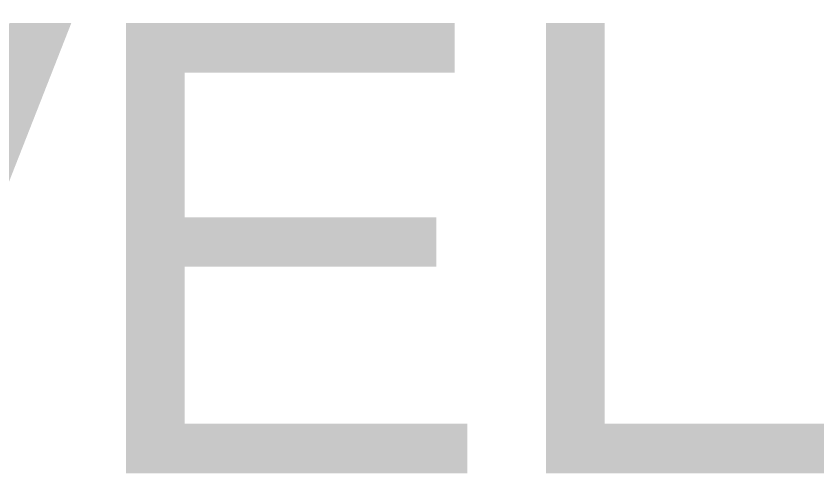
# Model space of a CAD drawing. Header units: millimetres. Extents: x 2519235 to 7246330, y 25937 to 201821.
# Drawn here: x 3118808.7 to 3119077.3, y 103839.6 to 103994 of the extents above; entities that cross this region are included whole.
import ezdxf
from ezdxf.xclip import XClip

# ---------------------------------------------------------------- set-up
doc = ezdxf.new("R2010")
doc.units = ezdxf.units.MM
doc.header["$XCLIPFRAME"] = 0
doc.layers.add('000 - 0_SYM_DWG_LEVEL_TEXT', color=3, linetype='Continuous')
doc.styles.add('Arial_1', font='arial.ttf', dxfattribs={"height": 250})

# ---------------------------------------------------------------- blocks, each defined once
blk = doc.blocks.new('*U967')
at = {"layer": '000 - 0_SYM_DWG_LEVEL_TEXT', "style": 'Arial_1'}
for tag, p in [('LV_NAME_1', (-531.2753, 11.9249)), ('LV_NAME_2', (-531.2867, 6.8347)), ('LV_NAME_3', (-531.2981, 1.7444))]:
    blk.add_attdef(tag, p, '', height=3, dxfattribs=at)
blk = doc.blocks.new('W-1-PP17-ENT1_REV02_20260415-163734_PP17_ENT1_ELE3_DIMS')
at = {"color": 6}
ref = blk.add_blockref('*U967', (0, 103500), dxfattribs=dict(at, xscale=50, yscale=50, zscale=50))
ref.add_attrib('LV_NAME_2', 'FLOOD PROTECTION LEVEL', (-26564.34, 103841.73), dxfattribs={"layer": '000 - 0_SYM_DWG_LEVEL_TEXT', "height": 150, "style": 'Arial_1'})

msp = doc.modelspace()

# ---------------------------------------------------------------- block references
ref = msp.add_blockref('W-1-PP17-ENT1_REV02_20260415-163734_PP17_ENT1_ELE3_DIMS', (3142784.512, 0))
XClip(ref).set_block_clipping_path([(-30746.20774421, 96626.6495575322), (8009.3387503899, 118826.648907504)])

doc.saveas('drawing.dxf')
